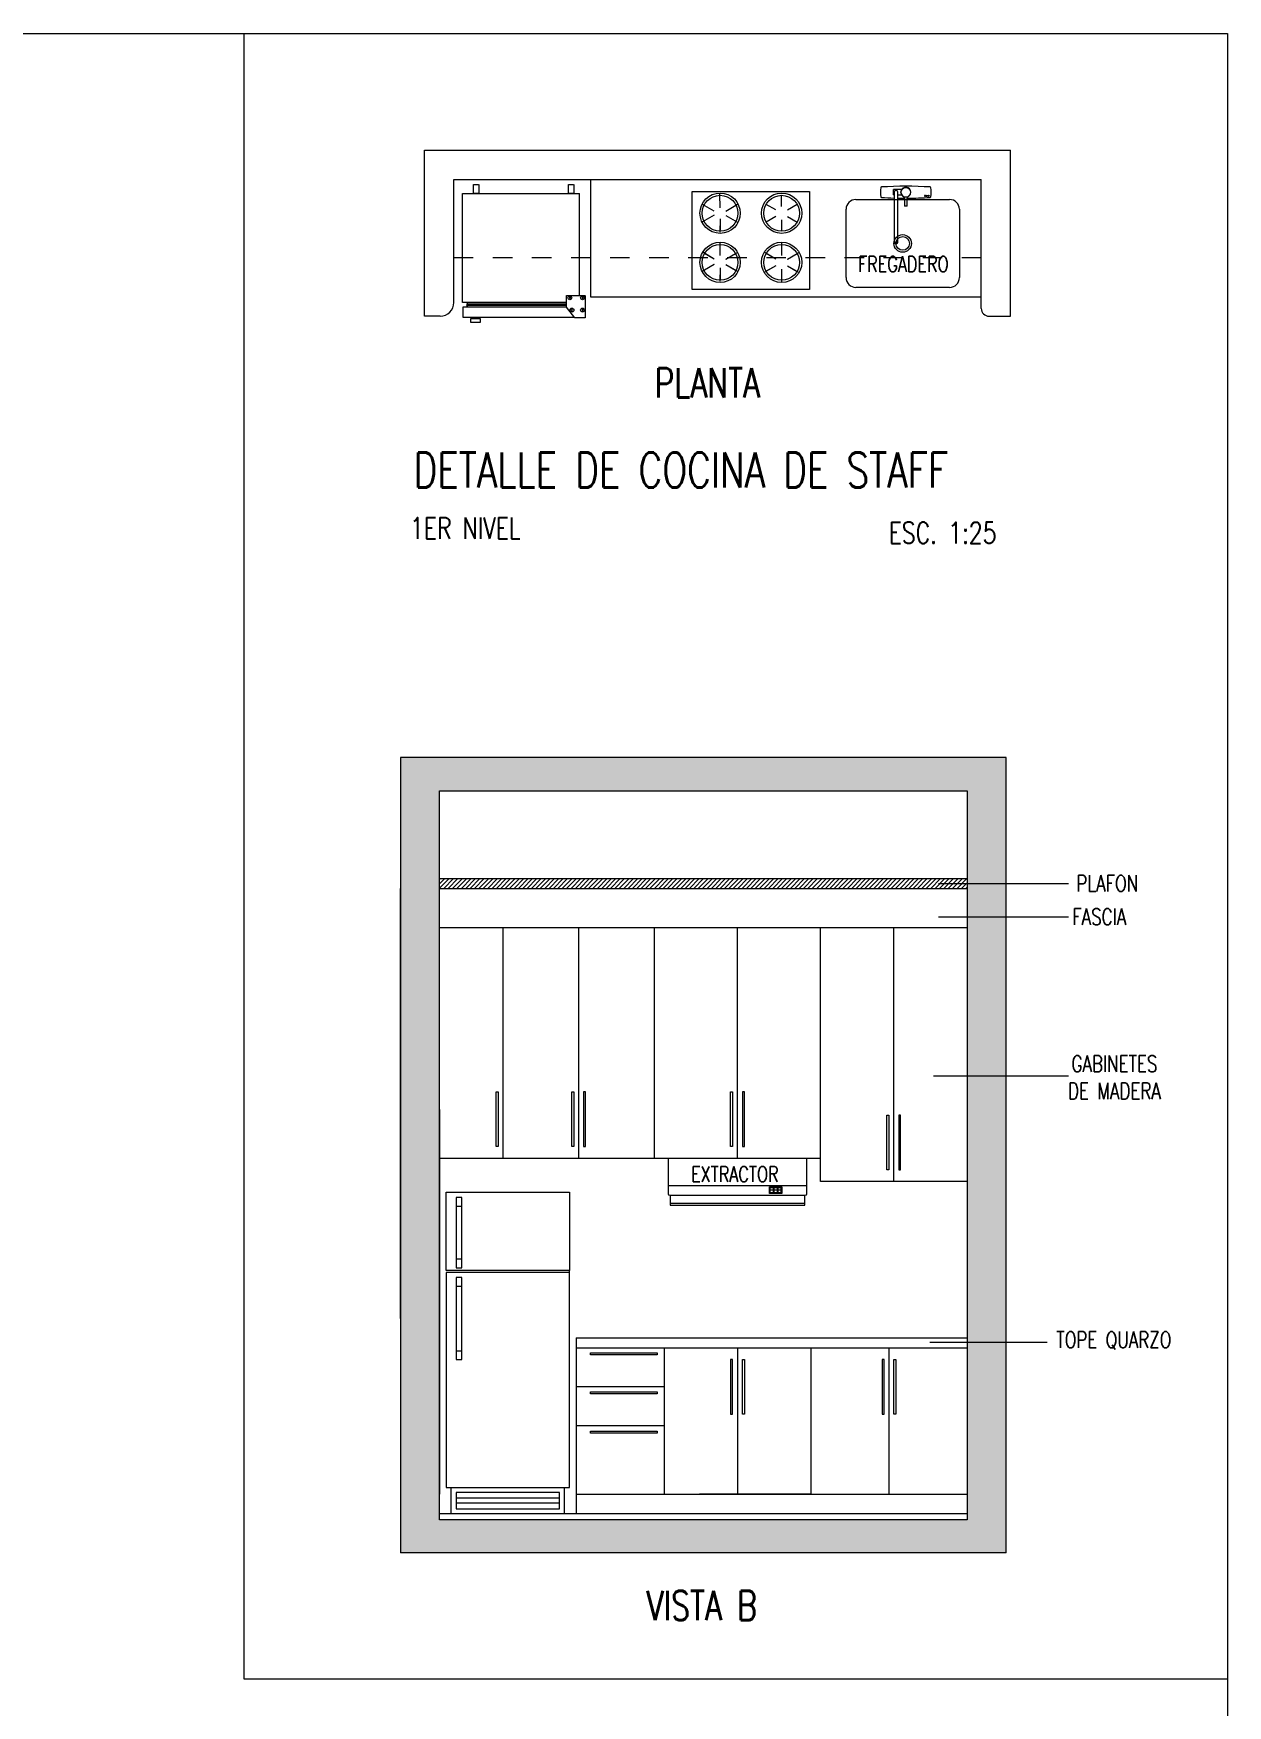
# Model space of a CAD drawing. Header units: metres. Extents: x 113 to 2416, y -346 to 476.
# Drawn here: x 272.02 to 278.13, y -144.85 to -136.29 of the extents above; entities that cross this region are included whole.
import ezdxf

# ---------------------------------------------------------------- set-up
doc = ezdxf.new("R2010")
doc.units = ezdxf.units.M
for name, pattern in [('0', [0]), ('CONTINU', [0]), ('DASHED', [0.75, 0.5, -0.25])]:
    doc.linetypes.add(name, pattern=pattern)
doc.layers.get('0').update_dxf_attribs({"color": 250, "linetype": '0', "lineweight": 20})
doc.layers.get('Defpoints').update_dxf_attribs({"color": 6})
for name, color, linetype, lineweight in [('01a_Mobiliario', 250, 'Continuous', 0), ('02_mobiliario', 250, 'Continuous', 5), ('A-WALL', 250, 'Continuous', 20), ('corte', 250, 'Continuous', 20), ('MOB FIJOS', 251, 'Continuous', 0), ('MOBILIARIOS', 252, 'Continuous', 0), ('PLF 01', 252, 'Continuous', 9), ('PROYECCION', 9, 'DASHED', 0), ('SE-2', 252, 'Continuous', 9), ('SE-3', 253, 'Continuous', 5), ('textos', 7, 'Continuous', 0)]:
    doc.layers.add(name, color=color, linetype=linetype, lineweight=lineweight)
doc.layers.add('RELLENO SECCION', color=8, linetype='Continuous', lineweight=0, transparency=0.4)
doc.styles.add('Arch-Dim', font='romans.shx', dxfattribs={"width": 0.75})

# ---------------------------------------------------------------- blocks, each defined once
blk = doc.blocks.new('SE3')
at = {"layer": 'MOB FIJOS'}
for p, q in [((115.4, 359.7), (115.4, 371.2)), ((132.6, 371.2), (115.4, 371.2)), ((115.4, 359.7), (116.8, 359.7)), ((116.8, 365.4), (116.8, 264.8)), ((124.5, 264.8), (124.5, 365.4)), ((124.5, 359.7), (132.6, 359.7)), ((138.5, 355.7), (138.5, 336.6)), ((143.5, 336.6), (143.5, 355.7)), ((180, 358.9), (179.6, 358.9)), ((179.6, 358.9), (179.6, 357)), ((179.6, 357), (180, 357)), ((180, 358.1), (180, 358.9)), ((180.7, 358.1), (180, 358.1)), ((180, 357), (180, 357.8)), ((180, 357.8), (180.7, 357.8)), ((181.1, 358.9), (180.7, 358.9)), ((180.7, 358.9), (180.7, 358.1)), ((180.7, 357.8), (180.7, 357)), ((180.7, 357), (181.1, 357)), ((181.1, 357), (181.1, 358.9)), ((181.5, 358.9), (182.8, 358.9)), ((181.5, 357), (181.5, 358.9)), ((182.9, 357), (181.5, 357)), ((181.8, 358.6), (181.8, 358.2)), ((182.8, 358.6), (181.8, 358.6)), ((181.8, 358.2), (182.8, 358.2)), ((181.8, 357.8), (181.8, 357.3)), ((182.8, 357.8), (181.8, 357.8)), ((181.8, 357.3), (182.9, 357.3)), ((182.8, 358.9), (182.8, 358.6)), ((182.8, 358.2), (182.8, 357.8)), ((182.9, 357.3), (182.9, 357)), ((183.2, 358.9), (183.6, 358.9)), ((183.2, 357), (183.2, 358.9)), ((184.5, 357), (183.2, 357)), ((183.6, 358.9), (183.6, 357.3)), ((183.6, 357.3), (184.5, 357.3)), ((184.5, 357.3), (184.5, 357)), ((184.6, 358.9), (185, 358.9)), ((185.2, 357), (184.6, 358.9)), ((185, 358.9), (185.4, 357.5)), ((185.6, 357), (185.2, 357)), ((185.4, 357.5), (185.9, 358.9)), ((186.3, 358.9), (185.6, 357)), ((185.9, 358.9), (186.3, 358.9)), ((186.5, 358.9), (187.8, 358.9)), ((186.5, 357), (186.5, 358.9)), ((187.8, 357), (186.5, 357)), ((186.8, 358.6), (186.8, 358.2)), ((187.8, 358.6), (186.8, 358.6)), ((186.8, 358.2), (187.7, 358.2)), ((186.8, 357.8), (186.8, 357.3)), ((187.7, 357.8), (186.8, 357.8)), ((186.8, 357.3), (187.8, 357.3)), ((187.7, 358.2), (187.7, 357.8)), ((187.8, 358.9), (187.8, 358.6)), ((187.8, 357.3), (187.8, 357)), ((188, 358.9), (188.5, 358.9)), ((188.6, 358), (188, 358.9)), ((188, 357), (188.6, 358)), ((188.4, 357), (188, 357)), ((188.8, 357.7), (188.4, 357)), ((188.5, 358.9), (188.8, 358.3)), ((188.8, 358.3), (189.2, 358.9)), ((189.2, 357), (188.8, 357.7)), ((189.6, 358.9), (189, 358)), ((189, 358), (189.7, 357)), ((189.2, 358.9), (189.6, 358.9)), ((189.7, 357), (189.2, 357)), ((143.5, 336.6), (138.5, 336.6)), ((116.5, 264.1), (116.5, 263.5)), ((116.8, 264.8), (116.8, 264.1)), ((124.5, 264.1), (124.5, 264.8)), ((124.8, 263.5), (124.8, 264.1))]:
    blk.add_line(p, q, dxfattribs=at)
blk.add_circle((141, 365.4), 10, dxfattribs=at)
for centre, radius, start, end in [((200.7, 365.4), 111.9, 175.2133, 184.7867), ((90.8, 374.6), 1.52, 93.4481, 175.2133), ((90.8, 356.2), 1.52, 184.7867, 266.5519), ((141, -458.7), 836.4, 86.5519, 93.4481), ((141, 1189.5), 836.4, 266.5519, 268.3467), ((120.7, 365.4), 3.91, 0, 192.0524), ((120.7, 365.4), 3.81, 0, 180), ((120.7, 365.4), 3.91, 347.9113, 0), ((141, 1189.5), 836.4, 268.8689, 269.8295), ((141, 365.4), 10.2, 0, 255.8182), ((141, 365.4), 10.2, 284.1818, 0), ((141, 1189.5), 836.4, 270.1705, 273.4481), ((191.2, 374.6), 1.52, 4.7867, 86.5519), ((191.2, 356.2), 1.52, 273.4481, 355.2133), ((81.2, 365.4), 111.9, 355.2133, 4.7867)]:
    blk.add_arc(centre, radius, start, end, dxfattribs=at)
for centre, major_axis, start_param, end_param in [((120.7, 264.1), (4.12, 0), 2.748282, 6.283185), ((120.7, 263.5), (4.12, 0), 3.141593, 6.283185), ((120.7, 264.8), (-3.81, 0), 0, 3.141593), ((120.7, 264.1), (3.81, 0), 3.141593, 6.283185), ((120.7, 264.1), (4.12, 0), 0, 0.393311)]:
    blk.add_ellipse(centre, major_axis=major_axis, ratio=0.996195, start_param=start_param, end_param=end_param, dxfattribs=at)

msp = doc.modelspace()

# ---------------------------------------------------------------- hatches: boundary and pattern name
at = {"layer": 'PLF 01'}
h = msp.add_hatch(dxfattribs=at)
h.set_pattern_fill('LINE', color=256, scale=0.005, angle=45)
h.set_pattern_definition([(45, (-302.439186, -211.524706), (-0.01122532015, 0.01122532015), [])])
h.paths.add_polyline_path([(276.7972, -140.6672), (276.7972, -140.6172), (274.0972, -140.6172), (274.0972, -140.6672)])
at = {"layer": 'RELLENO SECCION', "linetype": 'CONTINU', "transparency": 33554483}
h = msp.add_hatch(color=256, dxfattribs=at)
h.dxf.hatch_style = 1
h.paths.add_polyline_path([(276.7972, -140.1672), (276.7972, -143.8972), (276.9972, -143.8972), (276.9972, -139.9972), (273.8972, -139.9972), (273.8972, -144.0672), (276.9972, -144.0672), (276.9972, -143.8972), (274.0972, -143.8972), (274.0972, -140.1672)])

# ---------------------------------------------------------------- linework, layer by layer
for p, q in [((273.0948, -136.2928), (273.0948, -144.7122)), ((273.0948, -144.7122), (278.1304, -144.7122))]:
    msp.add_line(p, q)
at = {"layer": '01a_Mobiliario', "transparency": 33554684}
msp.add_line((274.87, -137.6397), (276.87, -137.6397), dxfattribs=at)
at = {"layer": '02_mobiliario'}
msp.add_line((274.87, -137.0397), (274.87, -137.6397), dxfattribs=at)
at = {"layer": 'A-WALL'}
for p, q in [((274.02, -137.7397), (274.02, -136.8897)), ((274.02, -136.8897), (277.02, -136.8897)), ((277.02, -137.7397), (277.02, -136.8897)), ((274.17, -137.6697), (274.17, -137.0397)), ((274.17, -137.0397), (276.87, -137.0397)), ((276.87, -137.6997), (276.87, -137.0397)), ((274.1, -137.7397), (274.02, -137.7397)), ((276.91, -137.7397), (277.02, -137.7397))]:
    msp.add_line(p, q, dxfattribs=at)
for centre, radius, start, end in [((274.1, -137.6697), 0.07, 270, 0), ((276.91, -137.6997), 0.04, 180, 270)]:
    msp.add_arc(centre, radius, start, end, dxfattribs=at)
at = {"layer": 'corte'}
for p, q in [((273.8972, -139.9972, -0.0002), (273.8972, -144.0672, -0.0002)), ((276.9972, -139.9972, -0.0002), (273.8972, -139.9972, -0.0002)), ((276.9972, -144.0672, -0.0002), (276.9972, -139.9972, -0.0002)), ((274.0972, -140.1672, -0.0002), (276.7972, -140.1672, -0.0002)), ((274.0972, -143.8972, -0.0002), (274.0972, -140.1672, -0.0002)), ((276.7972, -140.1672, -0.0002), (276.7972, -143.8972, -0.0002)), ((276.7972, -143.8672, -0.0002), (274.0972, -143.8672, -0.0002)), ((276.7972, -143.8972, -0.0002), (274.0972, -143.8972, -0.0002)), ((276.9972, -144.0672, -0.0002), (273.8972, -144.0672, -0.0002))]:
    msp.add_line(p, q, dxfattribs=at)
at = {"layer": 'Defpoints', "lineweight": 13}
msp.add_lwpolyline([(259.3643, -136.2928), (278.1304, -136.2928), (278.1304, -149.8891), (259.3643, -149.8891)], close=True, dxfattribs=at)
at = {"layer": 'MOB FIJOS'}
for p, q in [((276.1776, -137.5423), (276.1776, -137.1923)), ((276.2276, -137.1423), (276.4473, -137.1423)), ((276.4473, -137.1423), (276.7076, -137.1423)), ((276.7576, -137.1923), (276.7576, -137.5423)), ((276.7076, -137.5923), (276.2276, -137.5923))]:
    msp.add_line(p, q, dxfattribs=at)
for centre, start, end in [((276.2276, -137.1923), 90, 180), ((276.7076, -137.1923), 0, 90), ((276.2276, -137.5423), 180, 270), ((276.7076, -137.5423), 270, 0)]:
    msp.add_arc(centre, 0.05, start, end, dxfattribs=at)
at = {"layer": 'MOB FIJOS', "ltscale": 0.01}
for major_axis in [(0.0318, -0.0318), (0.0247, -0.0247)]:
    msp.add_ellipse((276.4676, -137.3673), major_axis=major_axis, ratio=1, start_param=2.356194489560823, end_param=8.639379796740409, dxfattribs=at)
at = {"layer": 'MOBILIARIOS'}
for p, q in [((274.2142, -137.6688), (274.2142, -137.1122)), ((274.2142, -137.1122), (274.8142, -137.1122)), ((274.2142, -137.6688), (274.2142, -137.1122)), ((274.8142, -137.6333), (274.8142, -137.1122)), ((274.7469, -137.6925), (274.7469, -137.6333)), ((274.7469, -137.6333), (274.8411, -137.6333)), ((274.7683, -137.646), (274.7599, -137.646)), ((274.7641, -137.6395), (274.7641, -137.6513)), ((274.8333, -137.6454), (274.8249, -137.6454)), ((274.8291, -137.6389), (274.8291, -137.6507)), ((274.8422, -137.6333), (274.8422, -137.7483)), ((274.7469, -137.6688), (274.2142, -137.6688)), ((274.747, -137.6926), (274.2162, -137.6926)), ((274.2162, -137.6926), (274.2162, -137.744)), ((274.7469, -137.685), (274.236, -137.685)), ((274.7469, -137.6777), (274.2361, -137.6777)), ((274.7899, -137.7483), (274.7469, -137.6925)), ((274.7778, -137.708), (274.7694, -137.708)), ((274.7736, -137.7016), (274.7736, -137.7133)), ((274.8333, -137.708), (274.8249, -137.708)), ((274.8291, -137.7016), (274.8291, -137.7133)), ((274.2162, -137.744), (274.7866, -137.744)), ((274.258, -137.7718), (274.258, -137.752)), ((274.258, -137.752), (274.3054, -137.752)), ((274.3054, -137.7718), (274.258, -137.7718)), ((274.3054, -137.752), (274.3054, -137.7718)), ((274.8422, -137.7483), (274.7899, -137.7483))]:
    msp.add_line(p, q, dxfattribs=at)
at = {"layer": 'MOBILIARIOS', "transparency": 33554684}
for p, q in [((275.5328, -137.1847, -0.2267), (275.5325, -137.116, -0.2267)), ((275.8479, -137.1783, -0.2245), (275.8477, -137.121, -0.2245)), ((275.5031, -137.202, -0.2267), (275.4435, -137.1679, -0.2267)), ((275.5031, -137.2233, -0.2267), (275.4435, -137.2574, -0.2267)), ((275.5626, -137.2017, -0.2267), (275.622, -137.1671, -0.2267)), ((275.5626, -137.2236, -0.2267), (275.622, -137.2582, -0.2267)), ((275.8183, -137.1956, -0.2245), (275.7685, -137.1672, -0.2245)), ((275.8778, -137.1954, -0.2245), (275.9272, -137.1665, -0.2245)), ((275.5328, -137.2406, -0.2267), (275.5325, -137.3093, -0.2267)), ((275.5328, -137.2406, -0.2267), (275.5326, -137.2979, -0.2267)), ((275.8183, -137.2297, -0.2245), (275.7685, -137.2581, -0.2245)), ((275.8479, -137.247, -0.2245), (275.8477, -137.3043, -0.2245)), ((275.8778, -137.23, -0.2245), (275.9272, -137.2588, -0.2245)), ((275.5331, -137.4298, -0.2245), (275.5334, -137.3611, -0.2245)), ((275.5331, -137.4298, -0.2245), (275.5333, -137.3726, -0.2245)), ((275.8482, -137.4298, -0.2245), (275.8485, -137.3611, -0.2245)), ((275.8482, -137.4298, -0.2245), (275.8485, -137.3726, -0.2245)), ((275.5031, -137.4748, -0.2267), (275.4435, -137.5089, -0.2267)), ((275.5033, -137.4469, -0.2245), (275.4439, -137.4123, -0.2245)), ((275.5031, -137.4748, -0.2267), (275.4534, -137.5033, -0.2267)), ((275.5033, -137.4469, -0.2245), (275.4538, -137.418, -0.2245)), ((275.5626, -137.4751, -0.2267), (275.6121, -137.5039, -0.2267)), ((275.5626, -137.4751, -0.2267), (275.622, -137.5097, -0.2267)), ((275.5628, -137.4471, -0.2245), (275.6224, -137.413, -0.2245)), ((275.5628, -137.4471, -0.2245), (275.6125, -137.4187, -0.2245)), ((275.8183, -137.4812, -0.2245), (275.7586, -137.5153, -0.2245)), ((275.8184, -137.4469, -0.2245), (275.759, -137.4123, -0.2245)), ((275.8183, -137.4812, -0.2245), (275.7685, -137.5096, -0.2245)), ((275.8184, -137.4469, -0.2245), (275.7689, -137.418, -0.2245)), ((275.8778, -137.4815, -0.2245), (275.9371, -137.5161, -0.2245)), ((275.8778, -137.4815, -0.2245), (275.9272, -137.5103, -0.2245)), ((275.8779, -137.4471, -0.2245), (275.9375, -137.413, -0.2245)), ((275.8779, -137.4471, -0.2245), (275.9276, -137.4187, -0.2245)), ((275.5328, -137.4921, -0.2267), (275.5325, -137.5609, -0.2267)), ((275.5328, -137.4921, -0.2267), (275.5326, -137.5494, -0.2267)), ((275.8479, -137.4985, -0.2245), (275.8476, -137.5672, -0.2245)), ((275.8479, -137.4985, -0.2245), (275.8477, -137.5558, -0.2245))]:
    msp.add_line(p, q, dxfattribs=at)
at = {"layer": 'MOBILIARIOS'}
for points in [[(274.2976, -137.0661), (274.2976, -137.1121), (274.2715, -137.1121), (274.2715, -137.0657), (274.2971, -137.0657)], [(274.7836, -137.0661), (274.7836, -137.1121), (274.7575, -137.1121), (274.7575, -137.0657), (274.7831, -137.0657)]]:
    msp.add_lwpolyline(points, dxfattribs=at)
at = {"layer": 'MOBILIARIOS', "transparency": 33554684}
msp.add_lwpolyline([(275.3904, -137.1022), (275.9904, -137.1022), (275.9904, -137.6022), (275.3904, -137.6022)], close=True, dxfattribs=at)
at = {"layer": 'MOBILIARIOS'}
msp.add_lwpolyline([(274.237, -137.6688, -0.07449), (274.238, -137.6697, -0.142933), (274.2383, -137.6703, -0.012436), (274.2384, -137.6712, -0.008719), (274.2384, -137.6724, -0.012824), (274.2385, -137.6746, -0.170045), (274.2384, -137.6748, -0.064909), (274.2382, -137.6751, 0.028465), (274.2379, -137.6753, 0.000964), (274.2377, -137.6755, -0.000975), (274.2375, -137.6757, -0.016252), (274.2371, -137.6762, 0.007259), (274.2367, -137.6766, 0.101341), (274.2362, -137.6773, 0.125391), (274.2361, -137.678, 0.099398), (274.2363, -137.6784, 0.066636), (274.2367, -137.6789, 0.114144), (274.2372, -137.6792, -0.158175), (274.2377, -137.6796, -0.070805), (274.2381, -137.6802, -0.101338), (274.2383, -137.6807, -0.006939), (274.2383, -137.6809, -0.003583), (274.2383, -137.6812, -0.021021), (274.2382, -137.6828, -0.123419), (274.2381, -137.683, -0.070149), (274.238, -137.6832, -0.010726), (274.237, -137.6839, -0.015913), (274.2366, -137.6843, 0.053707), (274.2361, -137.6846, 0.153884), (274.236, -137.6847, 0.043445), (274.2359, -137.6853, 0.103673), (274.2361, -137.6862, 0.146244), (274.2365, -137.6868, 0.17565), (274.2369, -137.6869, -0.187862), (274.2374, -137.687, -0.056397), (274.2377, -137.6873, -0.073542), (274.2379, -137.6877, -0.071127), (274.238, -137.6881, -0.026182), (274.2381, -137.6892, -0.04809), (274.238, -137.6907, -0.143234), (274.2377, -137.6911, -0.172942), (274.2371, -137.6914, 0.069337), (274.2365, -137.6918, 0.029957), (274.2361, -137.6921, 0.026207), (274.2358, -137.6924)], format="xyb", dxfattribs=at)
at = {"layer": 'MOBILIARIOS', "transparency": 33554684}
for centre, radius in [((275.533, -137.2127, -0.2245), 0.1031), ((275.533, -137.2127, -0.2245), 0.0916), ((275.8481, -137.2127, -0.2245), 0.1031), ((275.8481, -137.2127, -0.2245), 0.0916), ((275.533, -137.4642, -0.2245), 0.1031), ((275.533, -137.4642, -0.2245), 0.0916), ((275.8481, -137.4642, -0.2245), 0.1031), ((275.8481, -137.4642, -0.2245), 0.0916)]:
    msp.add_circle(centre, radius, dxfattribs=at)
at = {"layer": 'MOBILIARIOS'}
for centre in [(274.764, -137.6457), (274.8285, -137.6457), (274.7747, -137.7082), (274.8285, -137.7082)]:
    msp.add_circle(centre, 0.00987, dxfattribs=at)
at = {"layer": 'PLF 01'}
for p, q in [((274.0972, -140.6172, -0.0002), (276.7972, -140.6172, -0.0002)), ((274.0972, -140.6672, -0.0002), (276.7972, -140.6672, -0.0002)), ((274.0972, -140.8672, -0.0002), (276.7972, -140.8672, -0.0002))]:
    msp.add_line(p, q, dxfattribs=at)
at = {"layer": 'PROYECCION', "color": 252, "linetype": 'DASHED', "ltscale": 0.1}
msp.add_line((274.17, -137.4397), (276.87, -137.4397), dxfattribs=at)
at = {"layer": 'SE-2'}
for p, q in [((273.8972, -142.8672, -0.0002), (273.8972, -140.6672, -0.0002)), ((274.0972, -142.8672, -0.0002), (274.0972, -140.6672, -0.0002)), ((274.0972, -141.798, -0.0002), (274.0972, -143.7672, -0.0002))]:
    msp.add_line(p, q, dxfattribs=at)
at = {"layer": 'SE-3'}
for p, q in [((275.8172, -140.6672, -0.0002), (275.8172, -140.6672, -0.0002)), ((274.4222, -142.0472, -0.0002), (274.4222, -140.8672, 0.0001)), ((274.8096, -142.0472, -0.0002), (274.8096, -140.8672, 0.0001)), ((275.1971, -142.0472, -0.0002), (275.1971, -140.8672, -0.0002)), ((275.6221, -142.0472, -0.0003), (275.6221, -140.8672, 0)), ((276.0472, -142.1672, -0.0002), (276.0472, -140.8672, -0.0002)), ((276.4222, -142.1672, -0.0002), (276.4222, -140.8672, -0.0002)), ((274.0972, -142.0472, -0.0002), (274.4222, -142.0472, -0.0002)), ((274.4222, -142.0472, -0.0002), (275.1971, -142.0472, -0.0002)), ((275.1971, -142.0472, -0.0002), (276.0472, -142.0472, -0.0002)), ((275.2671, -142.0472, -0.0003), (275.2671, -142.2292, -0.0003)), ((275.9771, -142.2292, -0.0003), (275.9771, -142.0472, -0.0003)), ((275.2671, -142.1872, -0.0003), (275.9771, -142.1872, -0.0003)), ((276.7972, -142.1672, -0.0002), (276.0472, -142.1672, -0.0002)), ((275.2751, -142.2372, -0.0003), (275.9691, -142.2372, -0.0003)), ((275.2771, -142.2372, -0.0003), (275.2771, -142.2872, -0.0003)), ((275.7894, -142.2099, -0.0003), (275.8043, -142.2099, -0.0003)), ((275.8095, -142.2099, -0.0003), (275.8244, -142.2099, -0.0003)), ((275.8296, -142.2099, -0.0003), (275.8445, -142.2099, -0.0003)), ((275.9671, -142.2872, -0.0003), (275.9671, -142.2372, -0.0003)), ((274.1815, -142.2929, -0.0002), (274.2115, -142.2929, -0.0002)), ((275.2771, -142.2772, -0.0003), (275.9671, -142.2772, -0.0003)), ((275.2771, -142.2872, -0.0003), (275.9671, -142.2872, -0.0003)), ((274.1815, -142.5629, -0.0002), (274.2115, -142.5629, -0.0002)), ((274.1815, -142.7029, -0.0002), (274.2115, -142.7029, -0.0002)), ((274.7615, -142.6322, -0.0002), (274.7615, -142.6222, -0.0002)), ((274.1815, -143.0329, -0.0002), (274.2115, -143.0329, -0.0002)), ((274.7972, -142.9672, -0.0002), (276.7972, -142.9672, -0.0002)), ((274.7972, -142.9672, -0.0002), (274.7972, -143.8672, -0.0002)), ((274.7972, -143.0172, -0.0002), (276.7972, -143.0172, -0.0002)), ((275.2471, -143.0172, -0.0002), (275.2471, -143.7672, -0.0002)), ((275.6221, -143.0172, -0.0002), (275.6221, -143.7672, -0.0002)), ((275.9972, -143.0172, -0.0002), (275.9972, -143.7672, -0.0002)), ((276.3972, -143.0172, -0.0002), (276.3972, -143.7672, -0.0002)), ((275.2471, -143.2172, -0.0002), (274.7972, -143.2172, -0.0002)), ((275.2471, -143.4172, -0.0002), (274.7972, -143.4172, -0.0002)), ((274.1565, -143.8672, -0.0002), (274.1565, -143.7322, -0.0002)), ((274.7115, -143.7876, -0.0002), (274.1815, -143.7876, -0.0002)), ((274.7115, -143.8124, -0.0002), (274.1815, -143.8124, -0.0002)), ((274.7365, -143.8672, -0.0002), (274.7365, -143.7322, -0.0002)), ((274.7972, -143.7672, -0.0002), (276.7972, -143.7672, -0.0002)), ((275.9972, -143.7672, -0.0002), (275.4272, -143.7672, -0.0002)), ((274.7365, -143.8672, -0.0002), (274.1565, -143.8672, -0.0002))]:
    msp.add_line(p, q, dxfattribs=at)
for points, elevation in [([(274.3871, -141.9872), (274.3871, -141.7072), (274.3971, -141.7072), (274.3971, -141.9872)], -0.2592), ([(274.7746, -141.9872), (274.7746, -141.7072), (274.7846, -141.7072), (274.7846, -141.9872)], -0.2592), ([(274.8447, -141.9872), (274.8447, -141.7072), (274.8347, -141.7072), (274.8347, -141.9872)], -0.2592), ([(275.5871, -141.9872), (275.5871, -141.7072), (275.5971, -141.7072), (275.5971, -141.9872)], -0.2593), ([(275.6572, -141.9872), (275.6572, -141.7072), (275.6472, -141.7072), (275.6472, -141.9872)], -0.2593), ([(276.3871, -142.1072), (276.3871, -141.8272), (276.3971, -141.8272), (276.3971, -142.1072)], -0.2595), ([(276.4572, -142.1072), (276.4572, -141.8272), (276.4472, -141.8272), (276.4472, -142.1072)], -0.2595), ([(274.1716, -142.6222), (274.1315, -142.6222), (274.1315, -142.2222), (274.7615, -142.2222), (274.7615, -142.6222), (274.1997, -142.6222)], -0.0002), ([(274.1815, -142.6079), (274.2115, -142.6079), (274.2115, -142.2479), (274.1815, -142.2479)], -0.0002), ([(275.7855, -142.1933), (275.8487, -142.1933), (275.8487, -142.2276), (275.7855, -142.2276)], -0.0003), ([(274.1716, -142.6322), (274.1315, -142.6322), (274.1315, -143.7322), (274.7615, -143.7322), (274.7615, -142.6322), (274.1997, -142.6322)], -0.0002), ([(274.1815, -143.0779), (274.2115, -143.0779), (274.2115, -142.6579), (274.1815, -142.6579)], -0.0002), ([(275.2102, -143.0537), (274.8702, -143.0537), (274.8702, -143.0437), (275.2102, -143.0437)], -0.0002), ([(275.5871, -143.0772), (275.5871, -143.3572), (275.5971, -143.3572), (275.5971, -143.0772)], -0.0002), ([(275.6572, -143.0772), (275.6572, -143.3572), (275.6472, -143.3572), (275.6472, -143.0772)], -0.0002), ([(276.3621, -143.0772), (276.3621, -143.3572), (276.3721, -143.3572), (276.3721, -143.0772)], -0.0002), ([(276.4322, -143.0772), (276.4322, -143.3572), (276.4222, -143.3572), (276.4222, -143.0772)], -0.0002), ([(275.2102, -143.2537), (274.8702, -143.2537), (274.8702, -143.2437), (275.2102, -143.2437)], -0.0002), ([(275.2102, -143.4537), (274.8702, -143.4537), (274.8702, -143.4437), (275.2102, -143.4437)], -0.0002), ([(274.1815, -143.8422), (274.7115, -143.8422), (274.7115, -143.7572), (274.1815, -143.7572)], -0.0002)]:
    msp.add_lwpolyline(points, close=True, dxfattribs=dict(at, elevation=elevation))
at = {"layer": 'SE-3', "elevation": -0.0003}
for points in [[(275.7914, -142.1959), (275.8023, -142.1959, -0.414214), (275.8053, -142.1989), (275.8053, -142.222, -0.414214), (275.8023, -142.225), (275.7914, -142.225, -0.414214), (275.7884, -142.222), (275.7884, -142.1989, -0.414214)], [(275.7914, -142.1969), (275.8023, -142.1969, -0.414214), (275.8043, -142.1989), (275.8043, -142.222, -0.414214), (275.8023, -142.224), (275.7914, -142.224, -0.414214), (275.7894, -142.222), (275.7894, -142.1989, -0.414214)], [(275.8115, -142.1959), (275.8224, -142.1959, -0.414214), (275.8254, -142.1989), (275.8254, -142.222, -0.414214), (275.8224, -142.225), (275.8115, -142.225, -0.414214), (275.8085, -142.222), (275.8085, -142.1989, -0.414214)], [(275.8115, -142.1969), (275.8224, -142.1969, -0.414214), (275.8244, -142.1989), (275.8244, -142.222, -0.414214), (275.8224, -142.224), (275.8115, -142.224, -0.414214), (275.8095, -142.222), (275.8095, -142.1989, -0.414214)], [(275.8316, -142.1959), (275.8425, -142.1959, -0.414214), (275.8455, -142.1989), (275.8455, -142.222, -0.414214), (275.8425, -142.225), (275.8316, -142.225, -0.414214), (275.8286, -142.222), (275.8286, -142.1989, -0.414214)], [(275.8316, -142.1969), (275.8425, -142.1969, -0.414214), (275.8445, -142.1989), (275.8445, -142.222, -0.414214), (275.8425, -142.224), (275.8316, -142.224, -0.414214), (275.8296, -142.222), (275.8296, -142.1989, -0.414214)]]:
    msp.add_lwpolyline(points, format="xyb", close=True, dxfattribs=at)
at = {"layer": 'SE-3'}
for centre, start, end in [((275.2751, -142.2292, -0.0003), 180, 270), ((275.9691, -142.2292, -0.0003), 270, 0)]:
    msp.add_arc(centre, 0.008, start, end, dxfattribs=at)
at = {"layer": 'textos'}
for p, q in [((276.6513, -140.6424, -0.0002), (277.3154, -140.6424, -0.0002)), ((276.6513, -140.8131, -0.0002), (277.3154, -140.8131, -0.0002)), ((276.6251, -141.626, -0.0002), (277.3154, -141.626, -0.0002)), ((277.2062, -142.9898, -0.0002), (276.6068, -142.9898, -0.0002))]:
    msp.add_line(p, q, dxfattribs=at)

# ---------------------------------------------------------------- block references
at = {"layer": 'MOB FIJOS', "xscale": 0.002480511886764446, "yscale": 0.002480511886764446, "zscale": 0.002480511886764446}
msp.add_blockref('SE3', (276.1338, -138.0116), dxfattribs=at)

# ---------------------------------------------------------------- texts
at = {"layer": 'textos', "style": 'Arch-Dim'}
for s, insert, char_height, width, attachment_point in [('\\pxt5.9124,29;FREGADERO', (276.2397, -137.513), 0.08, 26.65337, 7), ('\\pxsm1,qc;{\\H0.2554x;PLAFON}', (276.0094, -140.6001, -0.1954), 0.326944, 3.010068, 1), ('{\\H0.2554x;FASCIA}', (277.3355, -140.7708, -0.1954), 0.326944, 3.010068, 1), ('\\pxsm1,qc;{\\H0.2554x;GABINETES\\PDE MADERA}', (276.0465, -141.5228, -0.1954), 0.326944, 3.010068, 1), ('\\pxsm1,qc;{\\H0.2554x;TOPE QUARZO}', (276.7285, -142.9347, -0.0002), 0.326944, 1.639959, 1)]:
    msp.add_mtext(s, dxfattribs=dict(at, insert=insert, char_height=char_height, width=width, attachment_point=attachment_point))
at = {"layer": 'textos', "lineweight": 13, "attachment_point": 1, "style": 'Arch-Dim'}
for s, insert, char_height in [('PLANTA', (275.1978, -138.0062), 0.15), ('DETALLE DE COCINA DE STAFF', (273.9644, -138.4365), 0.18), ('1ER NIVEL', (273.9459, -138.7692), 0.11), ('ESC. 1:25', (276.3959, -138.7929), 0.11), ('\\pxt5,13;VISTA B', (275.1573, -144.261, -0.0002), 0.15)]:
    msp.add_mtext_dynamic_manual_height_columns(s, width=26.65337, gutter_width=15, heights=[0], dxfattribs=dict(at, insert=insert, char_height=char_height))
at = {"layer": 'textos', "lineweight": 13, "insert": (275.385, -142.0893, -0.2934), "char_height": 0.08, "width": 26.65337, "attachment_point": 1, "style": 'Arch-Dim'}
msp.add_mtext('\\pxt5.9124,29;EXTRACTOR', dxfattribs=at)

doc.saveas('drawing.dxf')
